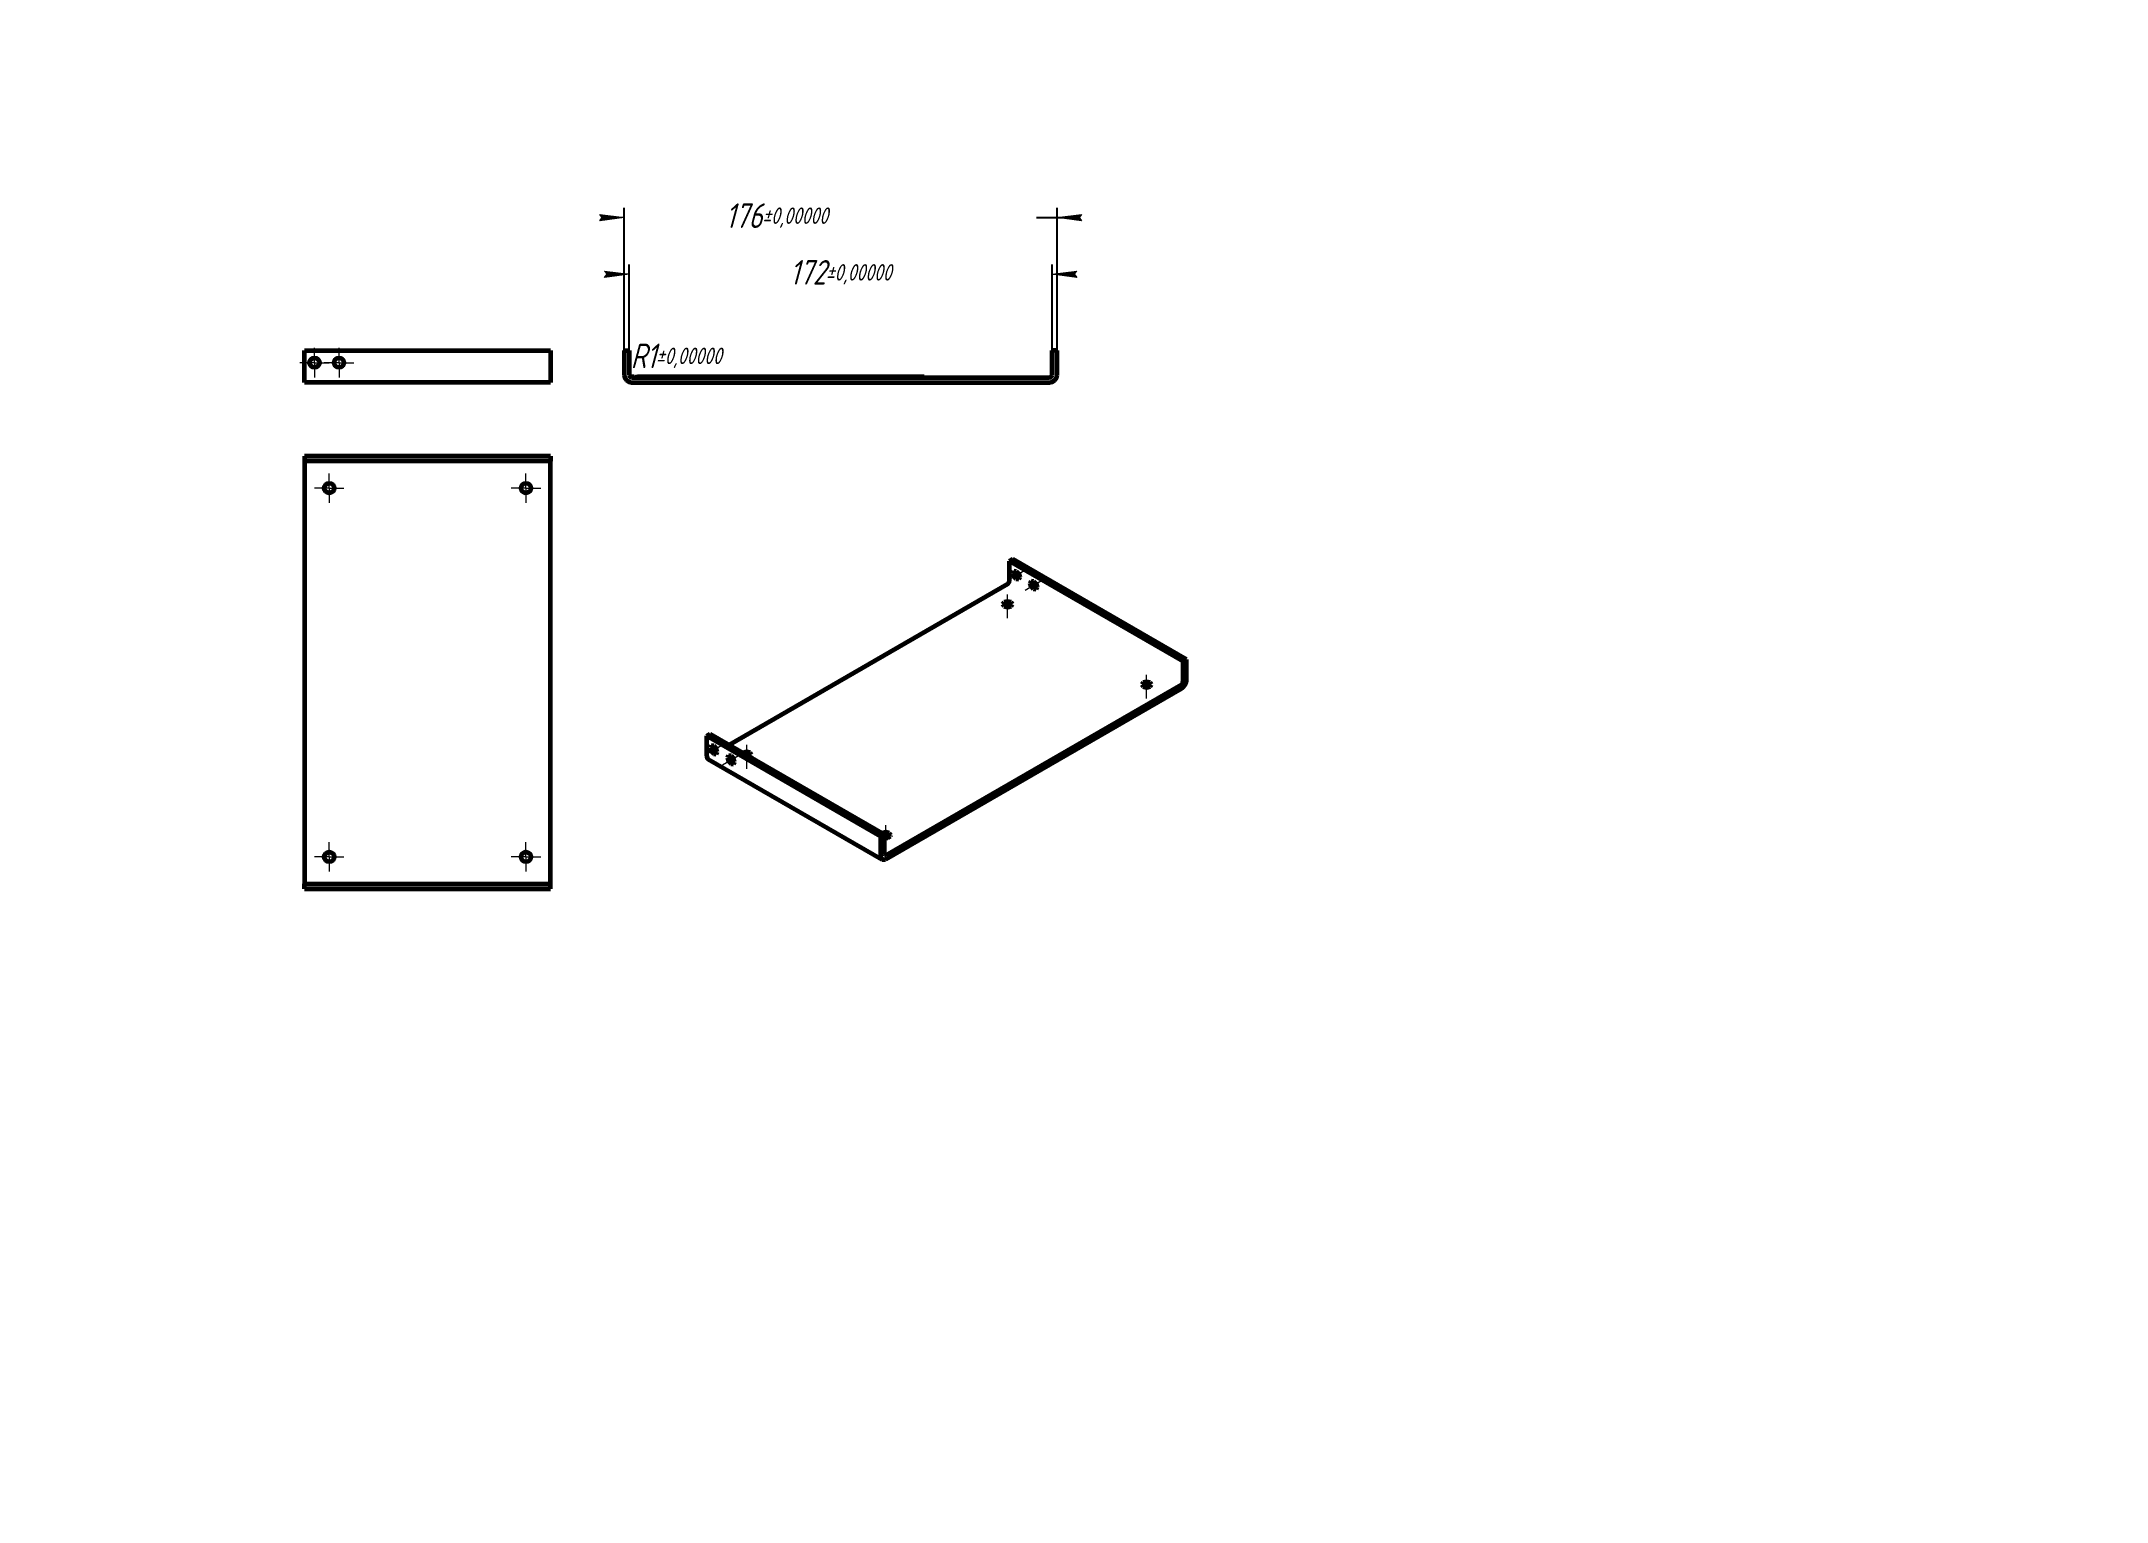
# Model space of a CAD drawing. Header units: millimetres. Extents: x 0 to 420, y 0 to 297.
import ezdxf

# ---------------------------------------------------------------- set-up
doc = ezdxf.new("R2010")
doc.units = ezdxf.units.MM
for name, pattern in [('K5LT_AXLED', [12, 7.5, -1.5, 1.5, -1.5]), ('K5LT_BASIC', [0]), ('K5LT_THIN', [0])]:
    doc.linetypes.add(name, pattern=pattern)
doc.layers.add('Системный слой', color=7, linetype='Continuous')
doc.styles.add('KDIMTEXTSTYLE', font='GOST_AU.SHX', dxfattribs={"width": 0.96, "oblique": 15, "height": 5})
doc.dimstyles.new('KDIMSTYLE (0.50)', dxfattribs={"dimtxt": 5, "dimasz": 1, "dimexe": 2, "dimexo": 0, "dimgap": 1, "dimtad": 1, "dimlfac": 2, "dimtxsty": 'KDIMTEXTSTYLE', "dimsah": 1, "dimcen": 0, "dimdle": 1, "dimadec": 0, "dimazin": 0, "dimtfac": 0.667, "dimtmove": 0, "dimatfit": 3, "dimfxl": 1, "dimtvp": 1, "dimtolj": 1, "dimtzin": 0, "dimarcsym": 0})

# ---------------------------------------------------------------- blocks, each defined once
blk = doc.blocks.new('U0')
at = {"layer": 'Системный слой', "color": 30, "linetype": 'K5LT_AXLED', "lineweight": 18, "true_color": 0xff8000}
for q in [(52.55, 231.63), (55.55, 234.63), (58.55, 231.63), (55.55, 228.63)]:
    blk.add_line((55.55, 231.63), q, dxfattribs=at)
blk = doc.blocks.new('U1')
at = {"layer": 'Системный слой', "color": 30, "linetype": 'K5LT_AXLED', "lineweight": 18, "true_color": 0xff8000}
for q in [(57.55, 231.63), (60.55, 234.63), (63.55, 231.63), (60.55, 228.63)]:
    blk.add_line((60.55, 231.63), q, dxfattribs=at)
blk = doc.blocks.new('U2')
at = {"layer": 'Системный слой', "color": 30, "linetype": 'K5LT_AXLED', "lineweight": 18, "true_color": 0xff8000}
for q in [(55.55, 131.13), (58.55, 134.13), (61.55, 131.13), (58.55, 128.13)]:
    blk.add_line((58.55, 131.13), q, dxfattribs=at)
blk = doc.blocks.new('U3')
at = {"layer": 'Системный слой', "color": 30, "linetype": 'K5LT_AXLED', "lineweight": 18, "true_color": 0xff8000}
for q in [(55.55, 206.13), (58.55, 209.13), (61.55, 206.13), (58.55, 203.13)]:
    blk.add_line((58.55, 206.13), q, dxfattribs=at)
blk = doc.blocks.new('U4')
at = {"layer": 'Системный слой', "color": 30, "linetype": 'K5LT_AXLED', "lineweight": 18, "true_color": 0xff8000}
for q in [(95.55, 131.13), (98.55, 134.13), (101.55, 131.13), (98.55, 128.13)]:
    blk.add_line((98.55, 131.13), q, dxfattribs=at)
blk = doc.blocks.new('U5')
at = {"layer": 'Системный слой', "color": 30, "linetype": 'K5LT_AXLED', "lineweight": 18, "true_color": 0xff8000}
for q in [(95.55, 206.13), (98.55, 209.13), (101.55, 206.13), (98.55, 203.13)]:
    blk.add_line((98.55, 206.13), q, dxfattribs=at)
blk = doc.blocks.new('KDIMARROW_02')
at = {"layer": 'Системный слой'}
blk.add_hatch(color=0, dxfattribs=at).paths.add_polyline_path([(4.5, 0), (5, 0.66), (0, 0), (5, -0.66)])
at = {"layer": 'Системный слой', "color": 0, "linetype": 'K5LT_THIN', "lineweight": 18}
for p, q in [((0, 0), (-1, 0)), ((5, 0.66), (0, 0)), ((0, 0), (5, -0.66)), ((0, 0), (7, 0)), ((4.5, 0), (5, 0.66)), ((5, -0.66), (4.5, 0))]:
    blk.add_line(p, q, dxfattribs=at)
blk = doc.blocks.new('KDIMARROW_01')
at = {"layer": 'Системный слой'}
blk.add_hatch(color=0, dxfattribs=at).paths.add_polyline_path([(-5, -0.66), (0, 0), (-5, 0.66), (-4.5, 0)])
at = {"layer": 'Системный слой', "color": 0, "linetype": 'K5LT_THIN', "lineweight": 18}
for p, q in [((-4.5, 0), (-5, 0.66)), ((-5, 0.66), (0, 0)), ((0, 0), (-5, -0.66)), ((-5, -0.66), (-4.5, 0)), ((0, 0), (-1, 0))]:
    blk.add_line(p, q, dxfattribs=at)
blk = doc.blocks.new('U6')
at = {"layer": 'Системный слой', "color": 150, "linetype": 'K5LT_BASIC', "lineweight": 60, "true_color": 0x0080ff}
for p, q in [((170.67, 131.27), (170.98, 130.59)), ((170.98, 130.59), (171.68, 130.63)), ((171.68, 130.63), (171.73, 130.66))]:
    blk.add_line(p, q, dxfattribs=at)
blk = doc.blocks.new('U7')
at = {"layer": 'Системный слой', "color": 150, "linetype": 'K5LT_BASIC', "lineweight": 60, "true_color": 0x0080ff}
for p, q in [((171.38, 131.68), (171.48, 131.45)), ((171.48, 131.45), (171.73, 131.48))]:
    blk.add_line(p, q, dxfattribs=at)
blk = doc.blocks.new('U8')
at = {"layer": 'Системный слой', "color": 150, "linetype": 'K5LT_BASIC', "lineweight": 60, "true_color": 0x0080ff}
for p, q in [((136.73, 153.73), (136.94, 153.03)), ((136.94, 153.03), (137.44, 152.5))]:
    blk.add_line(p, q, dxfattribs=at)
blk = doc.blocks.new('U9')
at = {"layer": 'Системный слой', "color": 150, "linetype": 'K5LT_BASIC', "lineweight": 60, "true_color": 0x0080ff}
for p, q in [((136.23, 153.78), (136.02, 153.32)), ((136.02, 153.32), (136.23, 152.62)), ((136.73, 153.73), (136.23, 153.78)), ((136.23, 152.62), (136.73, 152.09)), ((137.23, 153.2), (136.73, 153.73)), ((136.73, 152.09), (137.23, 152.05)), ((137.44, 152.5), (137.23, 153.2)), ((137.23, 152.05), (137.44, 152.5))]:
    blk.add_line(p, q, dxfattribs=at)
blk = doc.blocks.new('U10')
at = {"layer": 'Системный слой', "color": 150, "linetype": 'K5LT_BASIC', "lineweight": 60, "true_color": 0x0080ff}
for p, q in [((139.77, 151.74), (139.56, 151.28)), ((139.56, 151.28), (139.77, 150.58)), ((140.27, 151.69), (139.77, 151.74)), ((140.77, 151.16), (140.27, 151.69)), ((139.77, 150.58), (140.27, 150.05)), ((140.27, 150.05), (140.77, 150)), ((140.97, 150.46), (140.77, 151.16)), ((140.77, 150), (140.97, 150.46))]:
    blk.add_line(p, q, dxfattribs=at)
blk = doc.blocks.new('U11')
at = {"layer": 'Системный слой', "color": 150, "linetype": 'K5LT_BASIC', "lineweight": 60, "true_color": 0x0080ff}
for p, q in [((140.27, 151.69), (140.47, 150.99)), ((140.47, 150.99), (140.97, 150.46))]:
    blk.add_line(p, q, dxfattribs=at)
blk = doc.blocks.new('U12')
at = {"layer": 'Системный слой', "color": 150, "linetype": 'K5LT_BASIC', "lineweight": 60, "true_color": 0x0080ff}
for p, q in [((201.08, 186.8), (201.29, 187.25)), ((201.29, 186.1), (201.08, 186.8)), ((201.29, 187.25), (201.79, 187.2)), ((201.79, 185.57), (201.29, 186.1)), ((201.79, 187.2), (202.29, 186.68)), ((202.29, 185.52), (201.79, 185.57)), ((202.29, 186.68), (202.49, 185.98)), ((202.49, 185.98), (202.29, 185.52))]:
    blk.add_line(p, q, dxfattribs=at)
blk = doc.blocks.new('U13')
at = {"layer": 'Системный слой', "color": 150, "linetype": 'K5LT_BASIC', "lineweight": 60, "true_color": 0x0080ff}
for p, q in [((201.99, 186.51), (201.79, 187.2)), ((202.49, 185.98), (201.99, 186.51))]:
    blk.add_line(p, q, dxfattribs=at)
blk = doc.blocks.new('U14')
at = {"layer": 'Системный слой', "color": 150, "linetype": 'K5LT_BASIC', "lineweight": 60, "true_color": 0x0080ff}
for p, q in [((198.46, 188.55), (198.25, 189.25)), ((198.96, 188.02), (198.46, 188.55))]:
    blk.add_line(p, q, dxfattribs=at)
blk = doc.blocks.new('U15')
at = {"layer": 'Системный слой', "color": 150, "linetype": 'K5LT_BASIC', "lineweight": 60, "true_color": 0x0080ff}
for p, q in [((197.54, 188.84), (197.75, 189.29)), ((197.75, 189.29), (198.25, 189.25)), ((198.25, 189.25), (198.75, 188.72)), ((197.75, 188.14), (197.54, 188.84)), ((198.25, 187.61), (197.75, 188.14)), ((198.75, 187.56), (198.25, 187.61)), ((198.75, 188.72), (198.96, 188.02)), ((198.96, 188.02), (198.75, 187.56))]:
    blk.add_line(p, q, dxfattribs=at)
blk = doc.blocks.new('U16')
at = {"layer": 'Системный слой', "color": 150, "linetype": 'K5LT_BASIC', "lineweight": 60, "true_color": 0x0080ff}
for p, q in [((224.06, 166.59), (223.77, 166.18)), ((223.77, 166.18), (224.06, 165.77)), ((224.77, 166.76), (224.06, 166.59)), ((224.06, 165.77), (224.77, 165.6)), ((225.47, 166.59), (224.77, 166.76)), ((224.77, 165.6), (225.47, 165.77)), ((225.77, 166.18), (225.47, 166.59)), ((225.47, 165.77), (225.77, 166.18))]:
    blk.add_line(p, q, dxfattribs=at)
blk = doc.blocks.new('U17')
at = {"layer": 'Системный слой', "color": 150, "linetype": 'K5LT_BASIC', "lineweight": 60, "true_color": 0x0080ff}
for p, q in [((195.78, 182.92), (195.48, 182.51)), ((195.48, 182.51), (195.78, 182.1)), ((196.48, 183.09), (195.78, 182.92)), ((195.78, 182.1), (196.48, 181.93)), ((197.19, 182.92), (196.48, 183.09)), ((196.48, 181.93), (197.19, 182.1)), ((197.48, 182.51), (197.19, 182.92)), ((197.19, 182.1), (197.48, 182.51))]:
    blk.add_line(p, q, dxfattribs=at)
blk = doc.blocks.new('U18')
at = {"layer": 'Системный слой', "color": 150, "linetype": 'K5LT_BASIC', "lineweight": 60, "true_color": 0x0080ff}
for p, q in [((171.73, 136.14), (171.03, 135.97)), ((171.38, 135.02), (172.15, 135.03)), ((172.44, 135.97), (171.73, 136.14)), ((172.15, 135.03), (172.67, 135.36)), ((172.73, 135.56), (172.44, 135.97)), ((172.67, 135.36), (172.73, 135.56))]:
    blk.add_line(p, q, dxfattribs=at)
blk = doc.blocks.new('U19')
at = {"layer": 'Системный слой', "color": 150, "linetype": 'K5LT_BASIC', "lineweight": 60, "true_color": 0x0080ff}
for p, q in [((196.48, 182.27), (195.78, 182.1)), ((197.19, 182.1), (196.48, 182.27))]:
    blk.add_line(p, q, dxfattribs=at)
blk = doc.blocks.new('U20')
at = {"layer": 'Системный слой', "color": 150, "linetype": 'K5LT_BASIC', "lineweight": 60, "true_color": 0x0080ff}
for p, q in [((143.45, 152.47), (142.74, 152.3)), ((144.16, 152.3), (143.45, 152.47)), ((144.45, 151.89), (144.16, 152.3)), ((144.16, 151.48), (144.45, 151.89))]:
    blk.add_line(p, q, dxfattribs=at)
blk = doc.blocks.new('U21')
at = {"layer": 'Системный слой', "color": 150, "linetype": 'K5LT_BASIC', "lineweight": 60, "true_color": 0x0080ff}
for p, q in [((224.77, 165.94), (224.06, 165.77)), ((225.47, 165.77), (224.77, 165.94))]:
    blk.add_line(p, q, dxfattribs=at)
blk = doc.blocks.new('U22')
at = {"layer": 'Системный слой', "color": 150, "linetype": 'K5LT_BASIC', "lineweight": 60, "true_color": 0x0080ff}
for p, q in [((171.73, 135.32), (171.38, 135.28)), ((172.44, 135.15), (171.73, 135.32))]:
    blk.add_line(p, q, dxfattribs=at)

msp = doc.modelspace()

# ---------------------------------------------------------------- linework, layer by layer
at = {"layer": 'Системный слой', "color": 150, "linetype": 'K5LT_BASIC', "lineweight": 60, "true_color": 0x0080ff}
for p, q in [((53.5502, 234.1348), (103.5502, 234.1348)), ((53.5502, 229.1348), (53.5502, 234.1348)), ((103.5502, 234.1348), (103.5502, 229.1348)), ((118.5502, 234.1348), (119.5502, 234.1348)), ((118.5502, 234.1348), (118.5502, 229.1348)), ((119.5502, 234.1348), (119.5502, 229.1348)), ((205.5502, 229.1348), (205.5502, 234.1348)), ((206.5502, 234.1348), (205.5502, 234.1348)), ((206.5502, 229.1348), (206.5502, 234.1348)), ((53.5502, 227.6348), (53.5502, 229.1348)), ((103.5502, 227.6348), (53.5502, 227.6348)), ((103.5502, 229.1348), (103.5502, 227.6348)), ((120.0502, 228.6348), (205.0502, 228.6348)), ((120.0502, 227.6348), (205.0502, 227.6348)), ((53.5502, 212.6348), (53.5502, 211.6348)), ((103.5502, 212.6348), (53.5502, 212.6348)), ((53.5502, 211.6348), (53.5502, 211.1348)), ((103.5502, 211.6348), (53.5502, 211.6348)), ((53.5502, 211.1348), (53.5502, 126.1348)), ((103.5502, 212.6348), (103.5502, 211.6348)), ((103.5502, 211.1348), (103.5502, 211.6348)), ((103.5502, 126.1348), (103.5502, 211.1348)), ((197.543, 191.6948), (196.8359, 191.2865)), ((196.8359, 191.2865), (196.8359, 187.204)), ((232.1913, 170.8741), (196.8359, 191.2865)), ((232.8984, 171.2823), (197.543, 191.6948)), ((196.4824, 186.5917), (139.9138, 153.9318)), ((232.8984, 171.2823), (232.1913, 170.8741)), ((232.1913, 166.7916), (232.1913, 170.8741)), ((232.8984, 167.1999), (232.8984, 171.2823)), ((171.7336, 131.4781), (231.8377, 166.1792)), ((171.7336, 130.6616), (231.8377, 165.3627)), ((135.3176, 155.7689), (136.0247, 156.1772)), ((135.3176, 155.7689), (170.673, 135.3565)), ((135.3176, 151.6864), (135.3176, 155.7689)), ((136.0247, 156.1772), (171.3801, 135.7647)), ((135.6283, 150.9998), (170.9836, 130.5873)), ((170.673, 135.3565), (171.3801, 135.7647)), ((170.673, 135.3565), (170.673, 131.274)), ((171.3801, 135.7647), (171.3801, 131.6823)), ((53.5502, 126.1348), (53.5502, 125.6348)), ((103.5502, 125.6348), (103.5502, 126.1348)), ((53.5502, 125.6348), (103.5502, 125.6348)), ((53.5502, 124.6348), (53.5502, 125.6348)), ((53.5502, 124.6348), (103.5502, 124.6348)), ((103.5502, 124.6348), (103.5502, 125.6348))]:
    msp.add_line(p, q, dxfattribs=at)
at = {"layer": 'Системный слой', "color": 30, "linetype": 'K5LT_AXLED', "lineweight": 18, "true_color": 0xff8000}
for p, q in [((196.5181, 187.4288), (200.6893, 189.837)), ((200.0536, 185.3875), (204.2248, 187.7958)), ((196.4824, 179.6927), (196.4824, 184.5092)), ((224.7666, 163.3627), (224.7666, 168.1792)), ((134.9998, 151.9112), (139.171, 154.3194)), ((138.5353, 149.8699), (142.7065, 152.2782)), ((143.4494, 149.0741), (143.4494, 153.8906)), ((171.7336, 132.7441), (171.7336, 137.5606))]:
    msp.add_line(p, q, dxfattribs=at)
at = {"layer": 'Системный слой', "color": 150, "linetype": 'K5LT_BASIC', "lineweight": 60, "true_color": 0x0080ff}
for centre in [(55.5502, 231.6348), (60.5502, 231.6348), (58.5502, 206.1348), (98.5502, 206.1348), (58.5502, 131.1348), (98.5502, 131.1348)]:
    msp.add_circle(centre, 1, dxfattribs=at)
for centre, radius, start, end in [((120.0502, 229.1348), 1.5, 180, 270), ((120.0502, 229.1348), 0.5, 180, 270), ((205.0502, 229.1348), 1.5, 270, 0), ((205.0502, 229.1348), 0.5, 270, 0)]:
    msp.add_arc(centre, radius, start, end, dxfattribs=at)
for centre, major_axis, start_param, end_param in [((196.4824, 186.9999), (0.25, 0.433), 3.92699082, 5.49778714), ((231.8377, 166.5875), (-0.75, -1.299), 0.78539816, 2.35619449), ((231.8377, 166.5875), (-0.25, -0.433), 0.78539816, 2.35619449), ((136.3783, 152.2988), (-0.75, -1.299), 5.49778714, 6.28318531)]:
    msp.add_ellipse(centre, major_axis=major_axis, ratio=0.57735027, start_param=start_param, end_param=end_param, dxfattribs=at)

# ---------------------------------------------------------------- block references
at = {"layer": 'Системный слой'}
for name in ['U0', 'U1', 'U3', 'U5', 'U15', 'U14', 'U12', 'U13', 'U17', 'U19', 'U16', 'U21', 'U9', 'U8', 'U10', 'U11', 'U20', 'U18', 'U22', 'U2', 'U4', 'U6', 'U7']:
    msp.add_blockref(name, (0, 0), dxfattribs=at)

# ---------------------------------------------------------------- dimensions: what is measured, and where the dimension line sits
at = {"layer": 'Системный слой', "color": 7}
for base, p1, p2, location in [((118.5502, 261.1433), (206.5502, 234.1348), (118.5502, 234.1348), (149.5502, 261.1433)), ((119.5502, 249.6202), (205.5502, 234.1348), (119.5502, 234.1348), (162.5502, 249.6202))]:
    msp.add_linear_dim(base=base, p1=p1, p2=p2, location=location, dimstyle='KDIMSTYLE (0.50)', override={"dimexo": 0, "dimpost": '\\H5.0;\\W0.965;\\Q15;<>', "dimblk1": 'KDIMARROW_01', "dimblk2": 'KDIMARROW_01', "dimse1": 0, "dimse2": 0, "dimclrt": 7, "dimtol": 1, "dimtp": 0, "dimtm": 0, "dimtdec": 5, "dimtolj": 1}, dxfattribs=at).render()
msp.add_radius_dim(center=(120.0502, 229.1348), radius=0.5, location=(129.1061, 229.1348), dimstyle='KDIMSTYLE (0.50)', override={"dimpost": '\\H5.0;\\W0.965;\\Q15;<>', "dimblk2": 'KDIMARROW_02', "dimclrt": 7, "dimtol": 1, "dimtp": 0, "dimtm": 0, "dimtdec": 5, "dimtolj": 1}, dxfattribs=at).render()

doc.saveas('drawing.dxf')
